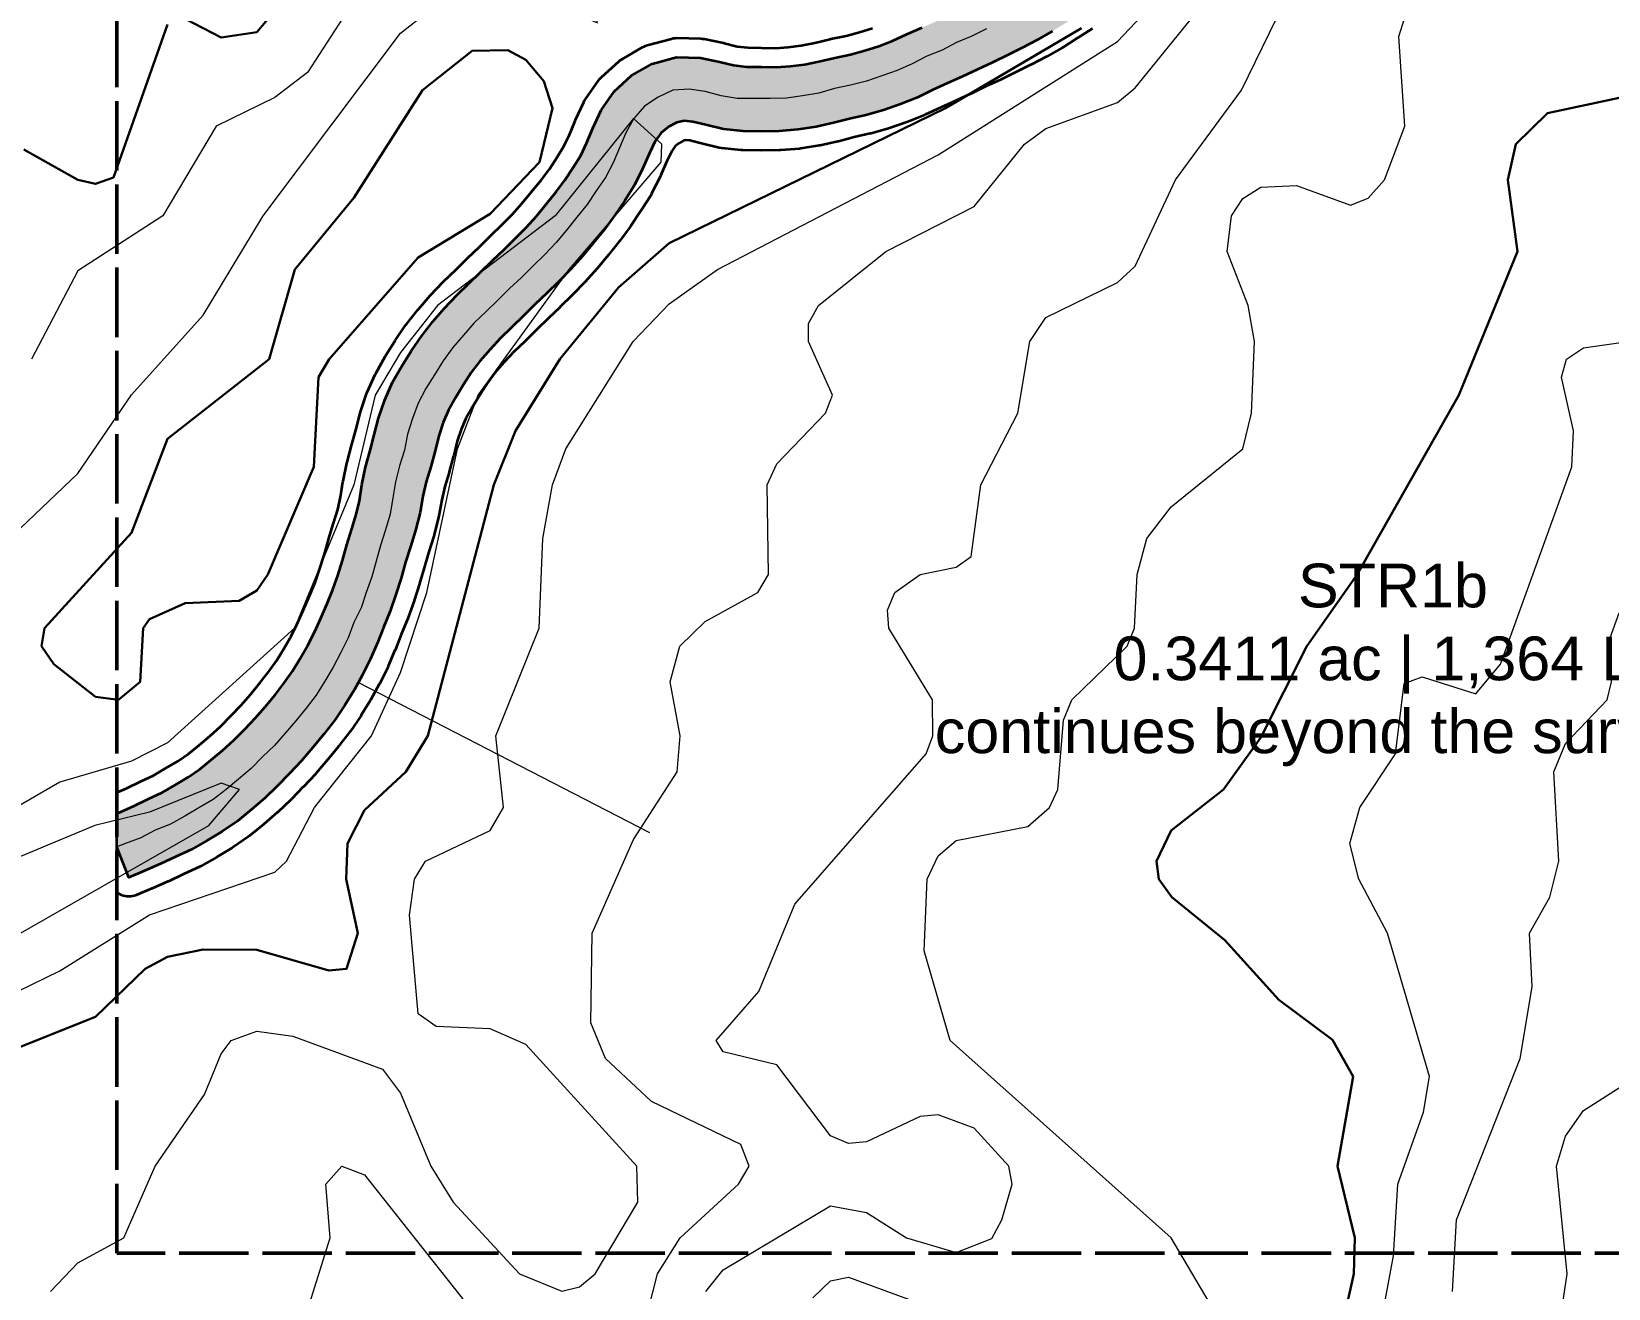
# Model space of a CAD drawing. Extents: x 6810325 to 6812275, y 1878569 to 1880689.
# Drawn here: x 6810609.5 to 6810898.1, y 1878863 to 1879093 of the extents above; entities that cross this region are included whole.
import ezdxf

# ---------------------------------------------------------------- set-up
doc = ezdxf.new("R2010")
doc.units = 21
doc.header["$LTSCALE"] = 10
doc.header["$MEASUREMENT"] = 0
doc.linetypes.add('CENTER', pattern=[5.08, 3.175, -0.635, 0.635, -0.635])
doc.linetypes.add('DASHED', pattern=[1.524, 1.27, -0.254])
for name, color, linetype, lineweight in [('ANNO-LABELS', 7, 'CONTINUOUS', 18), ('CDFW-BED-BANK', 32, 'CONTINUOUS', 35), ('TOPO-CONTOUR-MAJOR', 34, 'CONTINUOUS', 30), ('TOPO-CONTOUR-MINOR', 36, 'CONTINUOUS', 13), ('WETL-STREAM', 5, 'CONTINUOUS', 35), ('WETL-STREAM-CL', 5, 'CENTER', 18), ('WETL-SURVEY-AREA', 1, 'DASHED', 50)]:
    doc.layers.add(name, color=color, linetype=linetype, lineweight=lineweight)
doc.layers.add('WETL-STREAM-HATCH', color=151, linetype='CONTINUOUS', lineweight=13, transparency=0.5)
doc.styles.add('LABEL', font='arial.ttf')

msp = doc.modelspace()

# ---------------------------------------------------------------- hatches: boundary and pattern name
at = {"layer": 'WETL-STREAM-HATCH'}
h = msp.add_hatch(color=256, dxfattribs=at)
h.dxf.hatch_style = 1
h.paths.add_polyline_path([(6810642.39, 1878959.67), (6810644.53, 1878961.46), (6810646.52, 1878963.31), (6810648.52, 1878965.33), (6810650.45, 1878967.32), (6810652.25, 1878969.42), (6810654.08, 1878971.61), (6810655.77, 1878973.76), (6810657.29, 1878975.93), (6810658.7, 1878978.26), (6810660.08, 1878980.67), (6810661.31, 1878983.07), (6810662.43, 1878985.61), (6810663.59, 1878988.32), (6810664.67, 1878990.88), (6810665.55, 1878993.45), (6810666.4, 1878996.16), (6810667.21, 1878999.01), (6810668.11, 1879001.95), (6810668.94, 1879004.61), (6810669.51, 1879007.11), (6810669.97, 1879010), (6810670.63, 1879013.27), (6810671.47, 1879016.32), (6810672.23, 1879019.14), (6810673.02, 1879022.24), (6810674.15, 1879025.54), (6810675.6, 1879028.78), (6810677.28, 1879031.74), (6810678.98, 1879034.46), (6810680.86, 1879037.24), (6810682.95, 1879039.89), (6810685.08, 1879042.33), (6810687.32, 1879044.71), (6810689.57, 1879046.86), (6810691.7, 1879048.95), (6810693.89, 1879051.06), (6810696.03, 1879053.1), (6810698.11, 1879055.15), (6810700.09, 1879057.16), (6810701.91, 1879059.18), (6810703.72, 1879061.39), (6810705.52, 1879063.61), (6810707.14, 1879065.78), (6810708.67, 1879068.08), (6810710.03, 1879070.28), (6810711.11, 1879072.55), (6810712.23, 1879075.29), (6810713.77, 1879078.57), (6810716.15, 1879082), (6810719.33, 1879084.89), (6810723.09, 1879087.06), (6810727.54, 1879088.28), (6810731.93, 1879088.17), (6810735.42, 1879087.44), (6810738.01, 1879086.79), (6810740.35, 1879086.52), (6810743.05, 1879086.47), (6810745.79, 1879086.43), (6810748.36, 1879086.6), (6810750.96, 1879086.95), (6810753.62, 1879087.49), (6810756.52, 1879088.17), (6810759.4, 1879088.77), (6810762.01, 1879089.46), (6810764.59, 1879090.3), (6810767.11, 1879091.27), (6810769.73, 1879092.47), (6810772.51, 1879093.68), (6810775.22, 1879094.86), (6810777.93, 1879096.11), (6810780.65, 1879097.3), (6810783.33, 1879098.56), (6810786.06, 1879099.81), (6810788.64, 1879101.04), (6810791.12, 1879102.37), (6810793.6, 1879103.8), (6810796.03, 1879105.26), (6810798.39, 1879106.82), (6810800.62, 1879108.4), (6810802.67, 1879110.09), (6810804.64, 1879111.99), (6810806.57, 1879114.02), (6810808.36, 1879116.12), (6810810.03, 1879118.33), (6810811.6, 1879120.59), (6810813.04, 1879122.94), (6810814.42, 1879125.4), (6810815.73, 1879127.93), (6810816.99, 1879130.54), (6810818.23, 1879133.19), (6810819.37, 1879135.72), (6810820.28, 1879138.2), (6810821.03, 1879140.78), (6810821.66, 1879143.42), (6810822.13, 1879146.06), (6810822.43, 1879148.68), (6810822.53, 1879151.33), (6810822.46, 1879154.14), (6810822.37, 1879157.01), (6810822.2, 1879159.67), (6810821.82, 1879162.16), (6810821.25, 1879164.65), (6810820.38, 1879167.53), (6810819.71, 1879170.89), (6810819.44, 1879173.34), (6810818.79, 1879174.95), (6810817.55, 1879177.04), (6810816.09, 1879179.37), (6810814.74, 1879181.35), (6810813.32, 1879182.83), (6810811.05, 1879184.58), (6810808.35, 1879187.23), (6810806.13, 1879190.23), (6810804.29, 1879193.25), (6810802.76, 1879196.49), (6810801.58, 1879199.83), (6810800.73, 1879203.19), (6810800.14, 1879206.53), (6810799.78, 1879209.93), (6810799.72, 1879213.48), (6810800.03, 1879216.93), (6810800.54, 1879220.12), (6810801.11, 1879223.18), (6810801.74, 1879226.31), (6810802.56, 1879229.48), (6810803.5, 1879232.5), (6810804.43, 1879235.39), (6810805.37, 1879238.27), (6810806.36, 1879241.16), (6810807.46, 1879244.18), (6810808.78, 1879247.17), (6810810.22, 1879249.97), (6810811.71, 1879252.8), (6810813.38, 1879255.53), (6810815.08, 1879258.13), (6810816.85, 1879260.75), (6810818.71, 1879263.24), (6810820.43, 1879265.6), (6810822.12, 1879268.08), (6810823.92, 1879270.62), (6810825.76, 1879273.08), (6810827.61, 1879275.56), (6810829.64, 1879278.09), (6810831.88, 1879280.53), (6810834.33, 1879282.83), (6810836.89, 1879284.83), (6810839.38, 1879286.67), (6810841.95, 1879288.5), (6810844.48, 1879290.13), (6810846.74, 1879291.73), (6810848.85, 1879293.43), (6810850.73, 1879295.15), (6810852.36, 1879297.06), (6810853.92, 1879299.15), (6810855.24, 1879301.27), (6810856.33, 1879303.64), (6810857.42, 1879306.2), (6810858.38, 1879308.73), (6810859.16, 1879311.28), (6810859.82, 1879313.87), (6810860.35, 1879316.5), (6810860.81, 1879319.23), (6810861.22, 1879321.94), (6810861.46, 1879324.58), (6810861.55, 1879327.34), (6810861.59, 1879330.24), (6810861.57, 1879333.06), (6810861.41, 1879335.68), (6810861.08, 1879338.37), (6810860.66, 1879341.14), (6810860.17, 1879343.79), (6810859.49, 1879346.39), (6810858.66, 1879349.08), (6810857.71, 1879351.81), (6810856.66, 1879354.59), (6810855.66, 1879357.28), (6810854.56, 1879359.84), (6810853.35, 1879362.53), (6810852.16, 1879365.21), (6810850.9, 1879367.83), (6810849.6, 1879370.51), (6810848.3, 1879373.18), (6810846.93, 1879375.85), (6810845.59, 1879378.55), (6810844.28, 1879381.2), (6810842.98, 1879383.83), (6810841.68, 1879386.31), (6810840.26, 1879388.72), (6810838.74, 1879391.2), (6810837.2, 1879393.59), (6810835.58, 1879395.92), (6810833.86, 1879398.25), (6810832.08, 1879400.63), (6810830.23, 1879403.09), (6810828.48, 1879405.6), (6810826.75, 1879408.07), (6810825, 1879410.62), (6810823.29, 1879413.22), (6810821.63, 1879415.88), (6810820.05, 1879418.54), (6810818.53, 1879421.15), (6810817.01, 1879423.77), (6810815.53, 1879426.37), (6810814.05, 1879428.91), (6810812.54, 1879431.41), (6810811.05, 1879433.77), (6810809.48, 1879435.97), (6810807.83, 1879438.08), (6810806.09, 1879440.06), (6810804.2, 1879442.02), (6810802.15, 1879443.97), (6810800.05, 1879445.86), (6810797.8, 1879447.73), (6810795.48, 1879449.68), (6810793.16, 1879451.69), (6810790.81, 1879453.79), (6810788.59, 1879455.94), (6810786.43, 1879458.02), (6810784.2, 1879460.22), (6810782.09, 1879462.45), (6810780, 1879464.65), (6810777.88, 1879467.01), (6810775.83, 1879469.44), (6810773.88, 1879471.92), (6810771.99, 1879474.43), (6810770.21, 1879476.93), (6810768.43, 1879479.48), (6810766.71, 1879482.16), (6810765.13, 1879484.81), (6810763.56, 1879487.46), (6810762, 1879490.2), (6810760.55, 1879492.94), (6810759.08, 1879495.75), (6810757.77, 1879498.69), (6810756.63, 1879501.56), (6810755.47, 1879504.4), (6810754.37, 1879507.37), (6810753.35, 1879510.41), (6810752.47, 1879513.42), (6810751.65, 1879516.26), (6810750.75, 1879519.14), (6810749.85, 1879522.25), (6810749.16, 1879525.44), (6810748.62, 1879528.51), (6810748.09, 1879531.65), (6810747.76, 1879535.13), (6810747.88, 1879538.7), (6810748.25, 1879541.96), (6810748.67, 1879545.07), (6810749.21, 1879548.31), (6810749.96, 1879551.53), (6810750.78, 1879554.44), (6810751.46, 1879557.15), (6810752.09, 1879560.04), (6810752.81, 1879563.12), (6810753.61, 1879566.08), (6810754.31, 1879568.77), (6810754.85, 1879571.51), (6810755.46, 1879574.56), (6810756.26, 1879577.63), (6810757.05, 1879580.42), (6810757.7, 1879583.11), (6810758.29, 1879585.92), (6810758.87, 1879588.79), (6810759.42, 1879591.71), (6810759.98, 1879594.64), (6810760.52, 1879597.56), (6810761.03, 1879600.49), (6810761.51, 1879603.42), (6810762, 1879606.36), (6810762.49, 1879609.33), (6810762.98, 1879612.24), (6810763.37, 1879614.98), (6810763.57, 1879617.85), (6810763.81, 1879621.03), (6810764.25, 1879624.22), (6810764.73, 1879627.22), (6810765.19, 1879630.17), (6810765.64, 1879633.13), (6810766.1, 1879636.11), (6810766.56, 1879638.97), (6810766.83, 1879641.65), (6810766.9, 1879644.39), (6810766.9, 1879647.33), (6810766.89, 1879650.32), (6810766.88, 1879653.27), (6810766.83, 1879656.19), (6810766.74, 1879659.13), (6810766.64, 1879662.03), (6810766.47, 1879664.78), (6810766.13, 1879667.44), (6810765.64, 1879670.22), (6810765.09, 1879673.17), (6810764.57, 1879676.17), (6810764.11, 1879679.14), (6810763.68, 1879682.1), (6810763.24, 1879685.1), (6810762.85, 1879688.13), (6810762.48, 1879691.1), (6810762.08, 1879694), (6810761.63, 1879696.91), (6810761.15, 1879699.89), (6810760.69, 1879702.93), (6810760.27, 1879706.1), (6810760, 1879709.35), (6810759.87, 1879712.53), (6810759.79, 1879715.62), (6810759.76, 1879718.68), (6810759.75, 1879721.8), (6810759.85, 1879725.1), (6810760.19, 1879728.39), (6810760.64, 1879731.52), (6810761.13, 1879734.55), (6810761.66, 1879737.64), (6810762.36, 1879740.87), (6810763.24, 1879743.95), (6810764.09, 1879746.82), (6810764.92, 1879749.76), (6810765.87, 1879752.81), (6810766.97, 1879755.88), (6810768.24, 1879758.84), (6810769.51, 1879761.63), (6810770.77, 1879764.41), (6810772.12, 1879767.16), (6810773.4, 1879769.85), (6810774.7, 1879772.59), (6810776.01, 1879775.25), (6810777.18, 1879777.86), (6810778.35, 1879780.56), (6810779.49, 1879783.23), (6810780.56, 1879785.96), (6810781.7, 1879788.77), (6810782.8, 1879791.49), (6810783.84, 1879794.34), (6810785.03, 1879797.23), (6810786.19, 1879800.01), (6810787.37, 1879802.88), (6810788.7, 1879805.69), (6810789.97, 1879808.4), (6810791.34, 1879811.27), (6810792.95, 1879814.15), (6810794.62, 1879816.87), (6810796.31, 1879819.48), (6810798, 1879822.01), (6810799.67, 1879824.55), (6810801.41, 1879827.04), (6810803.03, 1879829.39), (6810804.53, 1879831.77), (6810806.08, 1879834.29), (6810807.65, 1879836.83), (6810809.18, 1879839.39), (6810810.69, 1879841.91), (6810812.15, 1879844.48), (6810813.63, 1879847.09), (6810815.04, 1879849.55), (6810816.23, 1879851.98), (6810817.35, 1879854.6), (6810818.49, 1879857.3), (6810819.48, 1879859.92), (6810820.38, 1879862.63), (6810821.26, 1879865.47), (6810822.17, 1879868.33), (6810823.08, 1879871.22), (6810824.06, 1879874.09), (6810825.03, 1879876.88), (6810825.95, 1879879.66), (6810826.86, 1879882.5), (6810827.78, 1879885.37), (6810828.76, 1879888.26), (6810829.75, 1879891.14), (6810830.73, 1879893.97), (6810831.7, 1879896.78), (6810832.69, 1879899.7), (6810833.78, 1879902.66), (6810834.89, 1879905.38), (6810835.89, 1879908.14), (6810837.05, 1879911.06), (6810838.31, 1879913.93), (6810839.66, 1879916.87), (6810841.24, 1879919.78), (6810842.88, 1879922.47), (6810844.51, 1879925.14), (6810846.22, 1879927.71), (6810847.79, 1879930.09), (6810849.22, 1879932.51), (6810850.63, 1879935.04), (6810851.96, 1879937.57), (6810853.24, 1879940.15), (6810854.51, 1879942.83), (6810855.8, 1879945.57), (6810857.22, 1879948.43), (6810858.89, 1879951.31), (6810860.75, 1879954.07), (6810862.8, 1879956.7), (6810865.06, 1879959.17), (6810867.41, 1879961.45), (6810869.74, 1879963.54), (6810872, 1879965.54), (6810874.12, 1879967.49), (6810876.03, 1879969.42), (6810877.72, 1879971.46), (6810879.27, 1879973.61), (6810880.68, 1879975.87), (6810882.01, 1879978.34), (6810883.36, 1879980.89), (6810884.62, 1879983.47), (6810885.86, 1879986.14), (6810887.12, 1879988.82), (6810888.25, 1879991.37), (6810889.19, 1879993.9), (6810889.95, 1879996.44), (6810890.5, 1879999), (6810890.86, 1880001.61), (6810891.07, 1880004.1), (6810890.97, 1880006.45), (6810890.58, 1880008.98), (6810890.08, 1880011.67), (6810889.48, 1880014.23), (6810888.7, 1880016.74), (6810887.79, 1880019.27), (6810886.74, 1880021.8), (6810885.57, 1880024.42), (6810884.4, 1880027), (6810883.14, 1880029.43), (6810881.74, 1880031.94), (6810880.3, 1880034.47), (6810878.84, 1880036.91), (6810877.29, 1880039.32), (6810875.63, 1880041.84), (6810873.91, 1880044.55), (6810872.25, 1880047.52), (6810870.79, 1880050.68), (6810869.66, 1880053.79), (6810868.68, 1880056.69), (6810867.73, 1880059.49), (6810866.81, 1880062.07), (6810865.83, 1880064.32), (6810864.62, 1880066.43), (6810863.1, 1880068.62), (6810861.3, 1880071.11), (6810859.44, 1880073.95), (6810857.75, 1880077.09), (6810856.34, 1880080.54), (6810855.4, 1880084.25), (6810854.98, 1880087.95), (6810854.97, 1880091.53), (6810855.23, 1880094.78), (6810861.21, 1880094.28), (6810867.18, 1880093.62), (6810866.96, 1880091.05), (6810866.96, 1880088.64), (6810867.21, 1880086.4), (6810867.74, 1880084.3), (6810868.6, 1880082.23), (6810869.75, 1880080.09), (6810871.18, 1880077.92), (6810872.9, 1880075.55), (6810874.78, 1880072.82), (6810876.55, 1880069.72), (6810877.97, 1880066.49), (6810879.06, 1880063.42), (6810880.04, 1880060.54), (6810880.98, 1880057.76), (6810881.89, 1880055.24), (6810882.94, 1880052.96), (6810884.21, 1880050.7), (6810885.71, 1880048.35), (6810887.35, 1880045.86), (6810889.04, 1880043.23), (6810890.66, 1880040.52), (6810892.18, 1880037.84), (6810893.71, 1880035.12), (6810895.2, 1880032.23), (6810896.49, 1880029.34), (6810897.74, 1880026.48), (6810898.94, 1880023.45), (6810899.98, 1880020.32), (6810900.89, 1880017.08), (6810901.54, 1880013.79), (6810902, 1880010.56), (6810902.32, 1880007.14), (6810902.24, 1880003.5), (6810901.76, 1880000.04), (6810901.07, 1879996.75), (6810900.18, 1879993.5), (6810899.07, 1879990.35), (6810897.83, 1879987.29), (6810896.49, 1879984.39), (6810895.16, 1879981.65), (6810893.84, 1879978.91), (6810892.42, 1879976.12), (6810890.93, 1879973.38), (6810889.34, 1879970.6), (6810887.5, 1879967.82), (6810885.43, 1879965.16), (6810883.17, 1879962.67), (6810880.77, 1879960.4), (6810878.41, 1879958.36), (6810876.13, 1879956.45), (6810873.99, 1879954.55), (6810872.04, 1879952.65), (6810870.31, 1879950.65), (6810868.74, 1879948.49), (6810867.35, 1879946.22), (6810866.13, 1879943.84), (6810864.99, 1879941.28), (6810863.78, 1879938.57), (6810862.49, 1879935.83), (6810861.1, 1879933.04), (6810859.6, 1879930.29), (6810858.07, 1879927.6), (6810856.45, 1879924.88), (6810854.72, 1879922.28), (6810853.11, 1879919.85), (6810851.64, 1879917.36), (6810850.21, 1879914.87), (6810848.97, 1879912.44), (6810847.87, 1879909.87), (6810846.8, 1879907.19), (6810845.81, 1879904.49), (6810844.81, 1879901.61), (6810843.7, 1879898.77), (6810842.69, 1879896.09), (6810841.74, 1879893.33), (6810840.71, 1879890.48), (6810839.67, 1879887.67), (6810838.64, 1879884.9), (6810837.68, 1879882.1), (6810836.74, 1879879.27), (6810835.79, 1879876.41), (6810834.81, 1879873.52), (6810833.8, 1879870.66), (6810832.81, 1879867.86), (6810831.88, 1879865.04), (6810830.93, 1879862.2), (6810830.01, 1879859.32), (6810829.02, 1879856.35), (6810827.91, 1879853.39), (6810826.76, 1879850.54), (6810825.57, 1879847.65), (6810824.18, 1879844.68), (6810822.69, 1879841.91), (6810821.24, 1879839.29), (6810819.79, 1879836.62), (6810818.29, 1879833.96), (6810816.77, 1879831.35), (6810815.24, 1879828.76), (6810813.71, 1879826.14), (6810812.05, 1879823.42), (6810810.27, 1879820.83), (6810808.61, 1879818.39), (6810806.98, 1879815.93), (6810805.33, 1879813.47), (6810803.76, 1879811.07), (6810802.27, 1879808.7), (6810800.93, 1879806.38), (6810799.7, 1879803.85), (6810798.39, 1879801.15), (6810797.16, 1879798.55), (6810796.05, 1879795.88), (6810794.89, 1879793.13), (6810793.8, 1879790.47), (6810792.78, 1879787.69), (6810791.66, 1879784.85), (6810790.58, 1879782.09), (6810789.48, 1879779.23), (6810788.31, 1879776.37), (6810787.16, 1879773.54), (6810785.91, 1879770.67), (6810784.63, 1879767.92), (6810783.44, 1879765.21), (6810782.19, 1879762.46), (6810780.99, 1879759.78), (6810779.84, 1879757.07), (6810778.67, 1879754.38), (6810777.64, 1879751.82), (6810776.75, 1879749.23), (6810775.9, 1879746.56), (6810775.09, 1879743.74), (6810774.21, 1879740.86), (6810773.39, 1879738.19), (6810772.77, 1879735.55), (6810772.24, 1879732.73), (6810771.74, 1879729.84), (6810771.31, 1879727.02), (6810771.02, 1879724.33), (6810770.9, 1879721.61), (6810770.87, 1879718.72), (6810770.85, 1879715.77), (6810770.87, 1879712.86), (6810770.96, 1879710.03), (6810771.16, 1879707.27), (6810771.51, 1879704.47), (6810771.91, 1879701.57), (6810772.36, 1879698.62), (6810772.81, 1879695.62), (6810773.23, 1879692.59), (6810773.62, 1879689.61), (6810774.02, 1879686.68), (6810774.46, 1879683.74), (6810774.9, 1879680.77), (6810775.34, 1879677.82), (6810775.79, 1879674.89), (6810776.29, 1879671.93), (6810776.74, 1879668.82), (6810777.05, 1879665.57), (6810777.14, 1879662.36), (6810777.17, 1879659.28), (6810777.17, 1879656.24), (6810777.13, 1879653.17), (6810777.07, 1879650.13), (6810777.02, 1879647.13), (6810776.98, 1879644.07), (6810776.87, 1879640.85), (6810776.55, 1879637.59), (6810776.1, 1879634.53), (6810775.7, 1879631.58), (6810775.31, 1879628.6), (6810774.91, 1879625.61), (6810774.52, 1879622.68), (6810774.23, 1879619.92), (6810774.1, 1879617.12), (6810773.98, 1879614), (6810773.66, 1879610.79), (6810773.27, 1879607.76), (6810772.9, 1879604.79), (6810772.53, 1879601.8), (6810772.14, 1879598.8), (6810771.74, 1879595.8), (6810771.31, 1879592.8), (6810770.9, 1879589.82), (6810770.45, 1879586.82), (6810769.94, 1879583.79), (6810769.36, 1879580.72), (6810768.66, 1879577.57), (6810767.86, 1879574.57), (6810767.15, 1879571.85), (6810766.57, 1879569.02), (6810765.87, 1879565.89), (6810764.97, 1879562.81), (6810764.1, 1879560.01), (6810763.35, 1879557.28), (6810762.62, 1879554.33), (6810761.72, 1879551.25), (6810760.77, 1879548.44), (6810760.03, 1879545.87), (6810759.47, 1879543.22), (6810758.97, 1879540.41), (6810758.52, 1879537.74), (6810758.35, 1879535.35), (6810758.51, 1879532.88), (6810758.86, 1879530.09), (6810759.25, 1879527.24), (6810759.71, 1879524.55), (6810760.35, 1879521.88), (6810761.15, 1879519.01), (6810761.9, 1879516.06), (6810762.64, 1879513.3), (6810763.48, 1879510.64), (6810764.45, 1879507.98), (6810765.56, 1879505.27), (6810766.67, 1879502.57), (6810767.8, 1879500.04), (6810769.1, 1879497.51), (6810770.48, 1879494.95), (6810771.93, 1879492.5), (6810773.48, 1879490.02), (6810775.04, 1879487.55), (6810776.63, 1879485.22), (6810778.37, 1879482.9), (6810780.12, 1879480.54), (6810781.89, 1879478.29), (6810783.74, 1879476.11), (6810785.63, 1879473.99), (6810787.61, 1879471.96), (6810789.73, 1879469.88), (6810791.82, 1879467.82), (6810793.93, 1879465.87), (6810796.14, 1879463.84), (6810798.27, 1879461.85), (6810800.43, 1879459.99), (6810802.69, 1879458.13), (6810804.99, 1879456.26), (6810807.39, 1879454.34), (6810809.8, 1879452.28), (6810812.14, 1879450.15), (6810814.47, 1879447.87), (6810816.71, 1879445.38), (6810818.77, 1879442.78), (6810820.7, 1879440.11), (6810822.43, 1879437.4), (6810824.03, 1879434.78), (6810825.59, 1879432.16), (6810827.1, 1879429.56), (6810828.61, 1879427.01), (6810830.11, 1879424.44), (6810831.6, 1879421.95), (6810833.12, 1879419.53), (6810834.7, 1879417.13), (6810836.33, 1879414.74), (6810838.05, 1879412.32), (6810839.72, 1879409.9), (6810841.44, 1879407.56), (6810843.24, 1879405.13), (6810845.05, 1879402.61), (6810846.84, 1879399.98), (6810848.51, 1879397.31), (6810850.1, 1879394.66), (6810851.71, 1879391.89), (6810853.16, 1879389.03), (6810854.52, 1879386.28), (6810855.84, 1879383.55), (6810857.12, 1879380.86), (6810858.44, 1879378.17), (6810859.75, 1879375.44), (6810861.05, 1879372.72), (6810862.35, 1879369.92), (6810863.57, 1879367.1), (6810864.77, 1879364.3), (6810865.98, 1879361.33), (6810866.99, 1879358.37), (6810867.97, 1879355.51), (6810868.97, 1879352.58), (6810869.9, 1879349.54), (6810870.76, 1879346.37), (6810871.41, 1879343.14), (6810871.91, 1879340.01), (6810872.35, 1879336.77), (6810872.57, 1879333.45), (6810872.61, 1879330.28), (6810872.62, 1879327.2), (6810872.51, 1879323.99), (6810872.19, 1879320.69), (6810871.7, 1879317.5), (6810871.12, 1879314.36), (6810870.36, 1879311.17), (6810869.41, 1879308.02), (6810868.34, 1879304.9), (6810867.11, 1879301.88), (6810865.79, 1879298.96), (6810864.26, 1879295.95), (6810862.36, 1879293.03), (6810860.27, 1879290.35), (6810857.9, 1879287.77), (6810855.28, 1879285.51), (6810852.62, 1879283.55), (6810849.9, 1879281.79), (6810847.35, 1879280.25), (6810845, 1879278.68), (6810842.62, 1879277.03), (6810840.43, 1879275.41), (6810838.51, 1879273.67), (6810836.7, 1879271.75), (6810834.98, 1879269.63), (6810833.24, 1879267.33), (6810831.47, 1879265.02), (6810829.8, 1879262.71), (6810828.12, 1879260.23), (6810826.28, 1879257.75), (6810824.53, 1879255.46), (6810822.94, 1879253.14), (6810821.43, 1879250.7), (6810820.02, 1879248.31), (6810818.82, 1879245.8), (6810817.66, 1879243.21), (6810816.68, 1879240.7), (6810815.87, 1879238.04), (6810815.07, 1879235.22), (6810814.28, 1879232.36), (6810813.47, 1879229.51), (6810812.74, 1879226.79), (6810812.15, 1879224.16), (6810811.68, 1879221.41), (6810811.23, 1879218.56), (6810810.89, 1879215.83), (6810810.74, 1879213.32), (6810810.9, 1879210.9), (6810811.3, 1879208.37), (6810811.86, 1879205.83), (6810812.59, 1879203.42), (6810813.51, 1879201.15), (6810814.64, 1879199.02), (6810815.95, 1879196.95), (6810817.31, 1879195.15), (6810818.9, 1879193.67), (6810821.36, 1879191.74), (6810824.03, 1879188.92), (6810826.07, 1879185.96), (6810827.73, 1879183.19), (6810829.44, 1879180.07), (6810830.83, 1879176.18), (6810831.2, 1879172.71), (6810831.6, 1879170.2), (6810832.33, 1879167.31), (6810832.9, 1879163.95), (6810833.23, 1879160.53), (6810833.26, 1879157.23), (6810833.18, 1879154.12), (6810833.06, 1879150.95), (6810832.75, 1879147.65), (6810832.23, 1879144.37), (6810831.53, 1879141.17), (6810830.68, 1879138.03), (6810829.7, 1879134.91), (6810828.49, 1879131.82), (6810827.13, 1879128.92), (6810825.78, 1879126.17), (6810824.4, 1879123.41), (6810822.95, 1879120.63), (6810821.41, 1879117.85), (6810819.73, 1879115.09), (6810817.91, 1879112.41), (6810815.98, 1879109.8), (6810813.91, 1879107.31), (6810811.76, 1879104.93), (6810809.46, 1879102.57), (6810806.93, 1879100.33), (6810804.33, 1879098.33), (6810801.73, 1879096.46), (6810799.07, 1879094.7), (6810796.4, 1879093.03), (6810793.61, 1879091.43), (6810790.8, 1879089.98), (6810788.12, 1879088.66), (6810785.39, 1879087.31), (6810782.64, 1879086.03), (6810779.93, 1879084.74), (6810777.16, 1879083.48), (6810774.48, 1879082.26), (6810771.65, 1879080.91), (6810768.56, 1879079.67), (6810765.42, 1879078.59), (6810762.23, 1879077.68), (6810759.24, 1879077), (6810756.32, 1879076.25), (6810753.12, 1879075.54), (6810749.76, 1879075.01), (6810746.34, 1879074.72), (6810743.08, 1879074.68), (6810739.77, 1879074.73), (6810736.16, 1879075.11), (6810732.93, 1879075.87), (6810730.56, 1879076.45), (6810728.95, 1879076.61), (6810727.62, 1879076.29), (6810726.11, 1879075.49), (6810724.77, 1879074.39), (6810723.67, 1879072.87), (6810722.61, 1879070.7), (6810721.4, 1879067.93), (6810719.87, 1879064.85), (6810718.07, 1879062.01), (6810716.29, 1879059.34), (6810714.36, 1879056.73), (6810712.39, 1879054.31), (6810710.4, 1879051.89), (6810708.23, 1879049.48), (6810706.01, 1879047.23), (6810703.83, 1879045.07), (6810701.63, 1879042.98), (6810699.52, 1879040.91), (6810697.38, 1879038.79), (6810695.28, 1879036.8), (6810693.42, 1879034.79), (6810691.61, 1879032.68), (6810690, 1879030.59), (6810688.56, 1879028.35), (6810687.11, 1879025.95), (6810685.83, 1879023.66), (6810684.87, 1879021.39), (6810684.07, 1879018.98), (6810683.38, 1879016.26), (6810682.57, 1879013.31), (6810681.74, 1879010.58), (6810681.14, 1879007.96), (6810680.61, 1879004.95), (6810679.81, 1879001.68), (6810678.85, 1878998.64), (6810677.98, 1878995.84), (6810677.16, 1878992.93), (6810676.21, 1878989.94), (6810675.15, 1878986.87), (6810673.94, 1878983.93), (6810672.8, 1878981.11), (6810671.56, 1878978.18), (6810670.11, 1878975.24), (6810668.55, 1878972.45), (6810666.86, 1878969.67), (6810665, 1878966.93), (6810663.01, 1878964.37), (6810661.02, 1878961.96), (6810658.94, 1878959.51), (6810656.74, 1878957.18), (6810654.55, 1878954.92), (6810652.19, 1878952.68), (6810649.77, 1878950.59), (6810647.2, 1878948.49), (6810644.4, 1878946.58), (6810641.66, 1878944.92), (6810638.79, 1878943.28), (6810635.86, 1878941.93), (6810633.09, 1878940.64), (6810630.18, 1878939.37), (6810627.32, 1878938.17), (6810625.11, 1878943.76), (6810625.11, 1878949.86), (6810625.71, 1878950.15), (6810628.28, 1878951.29), (6810630.93, 1878952.56), (6810633.44, 1878953.73), (6810635.76, 1878955.08), (6810638.16, 1878956.53), (6810640.31, 1878957.98)])

# ---------------------------------------------------------------- linework, layer by layer
at = {"layer": 'ANNO-LABELS'}
msp.add_lwpolyline([(6810722.69, 1878946.31), (6810669.31, 1878973.82)], dxfattribs=at)
at = {"layer": 'CDFW-BED-BANK'}
msp.add_lwpolyline([(6810803.67, 1879093.54), (6810801.01, 1879091.78), (6810800.92, 1879091.73), (6810798.25, 1879090.06), (6810798.14, 1879090), (6810795.36, 1879088.4), (6810795.22, 1879088.32), (6810792.41, 1879086.87), (6810792.35, 1879086.84), (6810789.67, 1879085.52), (6810786.95, 1879084.17), (6810786.86, 1879084.13), (6810784.13, 1879082.87), (6810781.44, 1879081.58), (6810781.38, 1879081.55), (6810778.61, 1879080.29), (6810775.96, 1879079.08), (6810773.15, 1879077.75), (6810772.96, 1879077.67), (6810769.87, 1879076.42), (6810769.7, 1879076.36), (6810766.57, 1879075.28), (6810766.38, 1879075.22), (6810763.18, 1879074.32), (6810763.01, 1879074.27), (6810760.07, 1879073.6), (6810757.2, 1879072.86), (6810757.08, 1879072.83), (6810753.88, 1879072.12), (6810753.67, 1879072.08), (6810750.31, 1879071.55), (6810750.06, 1879071.52), (6810746.64, 1879071.23), (6810746.39, 1879071.22), (6810743.12, 1879071.18), (6810743.04, 1879071.18), (6810739.72, 1879071.23), (6810739.4, 1879071.25), (6810735.79, 1879071.63), (6810735.35, 1879071.7), (6810732.13, 1879072.46), (6810732.1, 1879072.47), (6810729.97, 1879072.99), (6810729.19, 1879073.07), (6810728.87, 1879073), (6810728.06, 1879072.56), (6810727.34, 1879071.97), (6810726.69, 1879071.06), (6810725.78, 1879069.23), (6810724.61, 1879066.54), (6810724.54, 1879066.37), (6810723, 1879063.29), (6810722.83, 1879062.98), (6810721.03, 1879060.14), (6810720.99, 1879060.07), (6810719.2, 1879057.4), (6810719.1, 1879057.25), (6810717.17, 1879054.65), (6810717.07, 1879054.53), (6810715.1, 1879052.1), (6810715.09, 1879052.09), (6810713.11, 1879049.67), (6810713, 1879049.55), (6810710.84, 1879047.14), (6810710.72, 1879047.02), (6810708.5, 1879044.77), (6810708.47, 1879044.74), (6810706.28, 1879042.58), (6810706.24, 1879042.54), (6810704.07, 1879040.46), (6810701.97, 1879038.42), (6810699.84, 1879036.31), (6810699.79, 1879036.26), (6810697.77, 1879034.34), (6810696.03, 1879032.46), (6810694.33, 1879030.48), (6810692.87, 1879028.57), (6810691.53, 1879026.49), (6810690.13, 1879024.19), (6810688.98, 1879022.13), (6810688.15, 1879020.16), (6810687.43, 1879017.99), (6810686.77, 1879015.4), (6810686.75, 1879015.33), (6810685.94, 1879012.38), (6810685.92, 1879012.3), (6810685.13, 1879009.69), (6810684.58, 1879007.27), (6810684.06, 1879004.35), (6810684.01, 1879004.12), (6810683.21, 1879000.84), (6810683.15, 1879000.62), (6810682.19, 1878997.6), (6810681.34, 1878994.85), (6810680.52, 1878991.97), (6810680.49, 1878991.87), (6810679.54, 1878988.88), (6810679.52, 1878988.8), (6810678.46, 1878985.74), (6810678.39, 1878985.54), (6810677.18, 1878982.6), (6810676.04, 1878979.79), (6810676.02, 1878979.76), (6810674.79, 1878976.82), (6810674.7, 1878976.62), (6810673.24, 1878973.69), (6810673.16, 1878973.54), (6810671.61, 1878970.75), (6810671.54, 1878970.64), (6810669.86, 1878967.86), (6810669.76, 1878967.7), (6810667.89, 1878964.96), (6810667.77, 1878964.79), (6810665.78, 1878962.23), (6810665.7, 1878962.13), (6810663.71, 1878959.73), (6810663.69, 1878959.7), (6810661.62, 1878957.25), (6810661.48, 1878957.1), (6810659.28, 1878954.78), (6810659.25, 1878954.75), (6810657.06, 1878952.49), (6810656.96, 1878952.39), (6810654.61, 1878950.15), (6810654.48, 1878950.03), (6810652.05, 1878947.93), (6810651.98, 1878947.88), (6810649.42, 1878945.78), (6810649.18, 1878945.6), (6810646.38, 1878943.69), (6810646.22, 1878943.58), (6810643.48, 1878941.92), (6810643.39, 1878941.88), (6810640.52, 1878940.24), (6810640.26, 1878940.1), (6810637.33, 1878938.75), (6810634.56, 1878937.46), (6810634.48, 1878937.43), (6810631.58, 1878936.16), (6810631.53, 1878936.14), (6810628.67, 1878934.95), (6810628.34, 1878934.83), (6810628, 1878934.74), (6810627.66, 1878934.69), (6810627.31, 1878934.67), (6810626.96, 1878934.69), (6810626.62, 1878934.75), (6810626.28, 1878934.83), (6810625.96, 1878934.95), (6810625.64, 1878935.1), (6810625.35, 1878935.28), (6810625.11, 1878935.46), (6810625.11, 1878953.71), (6810626.82, 1878954.47), (6810629.43, 1878955.72), (6810629.45, 1878955.72), (6810631.81, 1878956.83), (6810633.98, 1878958.09), (6810636.27, 1878959.48), (6810638.22, 1878960.79), (6810640.16, 1878962.37), (6810642.21, 1878964.08), (6810644.09, 1878965.82), (6810646.02, 1878967.78), (6810647.86, 1878969.67), (6810649.58, 1878971.68), (6810651.37, 1878973.82), (6810652.96, 1878975.85), (6810654.35, 1878977.84), (6810655.69, 1878980.03), (6810657, 1878982.34), (6810658.15, 1878984.58), (6810659.22, 1878987), (6810660.36, 1878989.69), (6810661.39, 1878992.12), (6810662.22, 1878994.55), (6810663.05, 1878997.16), (6810663.84, 1878999.96), (6810663.86, 1879000.03), (6810664.76, 1879002.97), (6810664.77, 1879002.99), (6810665.56, 1879005.53), (6810666.07, 1879007.78), (6810666.51, 1879010.55), (6810666.54, 1879010.7), (6810667.2, 1879013.97), (6810667.26, 1879014.19), (6810668.09, 1879017.24), (6810668.85, 1879020.03), (6810669.63, 1879023.1), (6810669.71, 1879023.37), (6810670.84, 1879026.67), (6810670.96, 1879026.97), (6810672.41, 1879030.21), (6810672.56, 1879030.52), (6810674.24, 1879033.47), (6810674.31, 1879033.59), (6810676, 1879036.31), (6810676.08, 1879036.43), (6810677.96, 1879039.21), (6810678.12, 1879039.42), (6810680.21, 1879042.06), (6810680.31, 1879042.18), (6810682.44, 1879044.63), (6810682.53, 1879044.73), (6810684.77, 1879047.11), (6810684.9, 1879047.24), (6810687.14, 1879049.37), (6810689.25, 1879051.45), (6810689.27, 1879051.48), (6810691.47, 1879053.58), (6810691.47, 1879053.59), (6810693.59, 1879055.62), (6810695.63, 1879057.63), (6810697.54, 1879059.56), (6810699.25, 1879061.46), (6810701.01, 1879063.6), (6810702.76, 1879065.76), (6810704.28, 1879067.8), (6810705.73, 1879069.97), (6810706.95, 1879071.96), (6810707.9, 1879073.96), (6810708.99, 1879076.62), (6810709.06, 1879076.78), (6810710.6, 1879080.05), (6810710.73, 1879080.31), (6810710.89, 1879080.56), (6810713.27, 1879083.99), (6810713.52, 1879084.31), (6810713.8, 1879084.59), (6810716.98, 1879087.48), (6810717.27, 1879087.71), (6810717.58, 1879087.92), (6810721.34, 1879090.09), (6810721.61, 1879090.23), (6810721.88, 1879090.34), (6810722.17, 1879090.44), (6810726.61, 1879091.65), (6810726.95, 1879091.73), (6810727.28, 1879091.77), (6810727.63, 1879091.78), (6810732.02, 1879091.67), (6810732.33, 1879091.65), (6810732.64, 1879091.59), (6810736.13, 1879090.87), (6810736.27, 1879090.83), (6810738.64, 1879090.24), (6810740.59, 1879090.02), (6810743.1, 1879089.97), (6810745.7, 1879089.93), (6810748.01, 1879090.09), (6810750.38, 1879090.41), (6810752.88, 1879090.91), (6810755.71, 1879091.58), (6810755.82, 1879091.6), (6810758.6, 1879092.18), (6810761.02, 1879092.82), (6810763.42, 1879093.6)], dxfattribs=at)
at = {"layer": 'TOPO-CONTOUR-MAJOR'}
for points, elevation in [([(6810654.05, 1879096.72), (6810650.77, 1879092.87), (6810644.21, 1879091.87), (6810637.65, 1879095.27)], 190), ([(6810604.84, 1878906.15), (6810621.24, 1878912.66), (6810630.32, 1878921.45), (6810634.37, 1878923.68), (6810640.93, 1878924.98), (6810650.77, 1878924.91), (6810663.9, 1878921.14), (6810667.18, 1878921.46), (6810669.24, 1878928.01), (6810667.11, 1878937.85), (6810667.36, 1878944.41), (6810670.46, 1878950.46), (6810678.01, 1878957.53), (6810682.06, 1878964.1), (6810694.1, 1879010.03), (6810698.09, 1879019.87), (6810706.19, 1879032.99), (6810716.92, 1879046.12), (6810726.23, 1879054.22), (6810776.76, 1879078.93), (6810801.69, 1879093.6)], 190), ([(6810634.37, 1879094.22), (6810624.53, 1879066.26), (6810621.24, 1879065.08), (6810617.96, 1879065.8), (6810608.12, 1879071.35)], 190), ([(6810848.59, 1878852.55), (6810851.5, 1878865.67), (6810851.73, 1878872.23), (6810848.56, 1878885.36), (6810851.42, 1878901.76), (6810847.62, 1878908.49), (6810837.78, 1878915.81), (6810827.94, 1878926.72), (6810818.21, 1878934.57), (6810815.85, 1878937.85), (6810815.43, 1878941.13), (6810818.09, 1878946.78), (6810827.68, 1878954.25), (6810834.5, 1878963.77), (6810842.92, 1878980.5), (6810852.14, 1878993.62), (6810870.77, 1879026.43), (6810881.51, 1879052.68), (6810879.7, 1879065.8), (6810881.17, 1879072.36), (6810886.99, 1879078), (6810900.12, 1879080.85)], 195)]:
    msp.add_lwpolyline(points, dxfattribs=dict(at, elevation=elevation))
at = {"layer": 'TOPO-CONTOUR-MAJOR', "elevation": 190}
msp.add_lwpolyline([(6810625.4, 1878970.66), (6810621.24, 1878971.24), (6810613.61, 1878977.22), (6810611.3, 1878980.5), (6810611.87, 1878983.78), (6810627.81, 1879001.23), (6810634.37, 1879018.42), (6810652.99, 1879032.99), (6810657.68, 1879049.4), (6810668.48, 1879062.52), (6810681.07, 1879082.21), (6810690.14, 1879089.44), (6810696.7, 1879089.52), (6810699.98, 1879087.76), (6810703.27, 1879083.86), (6810704.86, 1879078.93), (6810702.46, 1879069.08), (6810693.42, 1879059.61), (6810680.3, 1879051.63), (6810663.97, 1879032.99), (6810662.04, 1879029.71), (6810661.2, 1879013.31), (6810652.78, 1878993.62), (6810650.77, 1878990.65), (6810647.49, 1878988.77), (6810637.65, 1878988.36), (6810631.09, 1878985.44), (6810629.96, 1878983.78), (6810629.37, 1878973.94)], close=True, dxfattribs=at)
at = {"layer": 'TOPO-CONTOUR-MINOR'}
for points, elevation in [([(6810604.84, 1878999.59), (6810617.96, 1879012.08), (6810627.81, 1879026.49), (6810640.93, 1879041.05), (6810651.88, 1879059.24), (6810677.02, 1879092.67), (6810683.58, 1879097.8), (6810693.42, 1879100.78), (6810699.98, 1879100.05), (6810713.11, 1879094.52), (6810706.28, 1879121.58), (6810703.27, 1879124.78), (6810699.98, 1879125.22), (6810693.42, 1879122.38), (6810681.54, 1879108.45), (6810668.55, 1879098.61), (6810660.01, 1879085.49), (6810654.05, 1879080.9), (6810643.3, 1879075.64), (6810633.55, 1879059.24), (6810617.96, 1879049.15), (6810609.49, 1879032.99)], 189), ([(6810612.96, 1878862.39), (6810617.96, 1878867.67), (6810626.39, 1878872.23), (6810632.16, 1878885.36), (6810641.16, 1878898.48), (6810644.21, 1878905.89), (6810646.04, 1878908.32), (6810650.77, 1878910.02), (6810657.33, 1878909.15), (6810673.74, 1878903.09), (6810677.02, 1878898.68), (6810682.6, 1878885.36), (6810686.7, 1878878.79), (6810698.79, 1878865.67), (6810706.55, 1878862.49), (6810709.83, 1878863.29), (6810712.68, 1878865.67), (6810720.45, 1878878.79), (6810720.31, 1878885.36), (6810699.98, 1878907.61), (6810693.42, 1878910.45), (6810683.58, 1878910.89), (6810680.3, 1878913.2), (6810678.71, 1878931.29), (6810679.57, 1878937.85), (6810681.61, 1878941.13), (6810693.42, 1878946.78), (6810695.91, 1878950.97), (6810694.46, 1878964.1), (6810702.44, 1878983.78), (6810703.06, 1879000.19), (6810704.86, 1879010.03), (6810707.3, 1879016.59), (6810719.61, 1879036.27), (6810726.23, 1879043.12), (6810735.08, 1879049.4), (6810775.44, 1879070.39), (6810808.25, 1879091.14), (6810824.61, 1879108.45)], 191), ([(6810721.6, 1878855.83), (6810724.1, 1878865.67), (6810728.25, 1878872.23), (6810738.88, 1878882.08), (6810740.84, 1878885.36), (6810739.35, 1878889.34), (6810722.95, 1878897.21), (6810714.54, 1878905.04), (6810711.85, 1878911.6), (6810712.12, 1878928.01), (6810719.67, 1878945.13), (6810727.67, 1878957.53), (6810728.24, 1878964.1), (6810726.37, 1878973.94), (6810728.15, 1878980.5), (6810732.79, 1878984.98), (6810742.43, 1878990.34), (6810744.38, 1878993.62), (6810744.16, 1879010.03), (6810745.92, 1879013.85), (6810754.83, 1879023.15), (6810756.08, 1879026.43), (6810751.73, 1879036.27), (6810751.71, 1879039.56), (6810753.55, 1879042.84), (6810765.85, 1879052.68), (6810782.01, 1879060.95), (6810791.23, 1879072.36), (6810795.13, 1879075.21), (6810808.25, 1879080), (6810811.53, 1879082.65), (6810827.94, 1879102.92)], 192), ([(6810825.85, 1878859.11), (6810818.08, 1878872.23), (6810777.65, 1878908.32), (6810772.86, 1878924.73), (6810773.42, 1878937.85), (6810775.44, 1878942.15), (6810778.72, 1878944.91), (6810791.85, 1878947.47), (6810795.8, 1878950.97), (6810797.35, 1878954.25), (6810798.41, 1878966.96), (6810799.9, 1878970.66), (6810810.04, 1878980.5), (6810811.36, 1878983.78), (6810811.89, 1878993.62), (6810813.64, 1879000.19), (6810818.09, 1879005.98), (6810831.23, 1879016.59), (6810832.81, 1879023.15), (6810833.37, 1879036.27), (6810832.2, 1879042.84), (6810828.34, 1879052.68), (6810829.15, 1879059.24), (6810831.22, 1879062.4), (6810834.5, 1879064.48), (6810841.06, 1879064.81), (6810850.9, 1879061.2), (6810854.18, 1879062.47), (6810857.12, 1879065.8), (6810860.89, 1879075.64), (6810859.74, 1879092.05), (6810861.84, 1879098.61)], 194), ([(6810732.91, 1878862.39), (6810736.07, 1878866.41), (6810755.76, 1878878.09), (6810762.32, 1878876.86), (6810769.65, 1878872.23), (6810778.72, 1878869.58), (6810785.29, 1878872.13), (6810787.12, 1878875.51), (6810788.97, 1878882.08), (6810788.4, 1878885.36), (6810782.01, 1878892.29), (6810775.44, 1878894.73), (6810772.16, 1878894.42), (6810762.32, 1878889.82), (6810759.04, 1878889.49), (6810755.76, 1878890.92), (6810745.92, 1878903.87), (6810736.07, 1878906.27), (6810734.82, 1878908.32), (6810742.64, 1878917.31), (6810749.2, 1878933.27), (6810773.27, 1878960.82), (6810774.5, 1878964.1), (6810774.42, 1878970.66), (6810766.42, 1878983.78), (6810766.15, 1878987.06), (6810767.54, 1878990.34), (6810772.16, 1878993.62), (6810778.72, 1878994.97), (6810781.48, 1878996.9), (6810783.27, 1879010.03), (6810790, 1879023.15), (6810792.22, 1879036.27), (6810795.13, 1879040.62), (6810808.25, 1879047.02), (6810811.53, 1879050.05), (6810818.88, 1879065.8), (6810830.97, 1879082.21), (6810837.35, 1879095.33)], 193), ([(6810591.72, 1878909.9), (6810614.68, 1878921.1), (6810631.09, 1878931.33), (6810654.05, 1878939.16), (6810656.17, 1878941.13), (6810661.29, 1878950.97), (6810671.72, 1878964.1), (6810677.02, 1878975.66), (6810681.87, 1878990.34), (6810687.44, 1879016.59), (6810691.23, 1879026.43), (6810707.91, 1879049.4), (6810724.74, 1879069.08), (6810724.9, 1879072.36), (6810719.67, 1879077.04), (6810705.37, 1879059.24), (6810683.82, 1879042.84), (6810677.02, 1879034.21), (6810672.41, 1879026.43), (6810668.47, 1879010.03), (6810657.64, 1878983.78), (6810634.37, 1878962.78), (6810627.81, 1878959.43), (6810614.68, 1878955.62), (6810601.56, 1878948.06)], 189), ([(6810856.37, 1878855.83), (6810858.81, 1878868.95), (6810859.59, 1878882.08), (6810864.3, 1878895.2), (6810865.35, 1878901.76), (6810857.72, 1878928.01), (6810852.42, 1878937.85), (6810850.79, 1878944.41), (6810852.62, 1878950.97), (6810859.16, 1878960.82), (6810860.75, 1878973.65), (6810864.03, 1878974.88), (6810873.87, 1878971.79), (6810878.38, 1878977.22), (6810891.45, 1879013.31), (6810891.73, 1879019.87), (6810889.53, 1879029.71), (6810890.47, 1879032.99), (6810893.55, 1879035.06), (6810903.4, 1879036.46)], 196), ([(6810869.58, 1878862.39), (6810870.29, 1878875.51), (6810881.99, 1878905.04), (6810884.15, 1878918.16), (6810883.66, 1878928.01), (6810887.41, 1878934.57), (6810889.06, 1878941.13), (6810888.16, 1878957.53), (6810890.27, 1878962.67), (6810897.88, 1878970.66), (6810898.7, 1878973.94), (6810897.91, 1878980.5), (6810900.12, 1878986.62)], 197), ([(6810607.51, 1878928.01), (6810641.95, 1878947.69), (6810647.57, 1878954.25), (6810644.21, 1878955.42), (6810631.09, 1878950.14), (6810621.08, 1878947.69), (6810601.56, 1878939.57)], 188), ([(6810886.19, 1878836.14), (6810890.56, 1878865.67), (6810888.64, 1878885.36), (6810890.27, 1878890.81), (6810893.55, 1878895.53), (6810906.68, 1878903.87)], 198), ([(6810656.99, 1878849.27), (6810664.15, 1878872.23), (6810663.4, 1878882.08), (6810666.32, 1878885.36), (6810670.46, 1878883.75), (6810690.14, 1878858.86)], 192), ([(6810752.48, 1878861.25), (6810755.76, 1878864.38), (6810759.04, 1878865.03), (6810772.16, 1878860.25)], 194)]:
    msp.add_lwpolyline(points, dxfattribs=dict(at, elevation=elevation))
at = {"layer": 'WETL-STREAM'}
msp.add_lwpolyline([(6810796.4, 1879093.03), (6810793.61, 1879091.43), (6810790.8, 1879089.98), (6810788.12, 1879088.66), (6810785.39, 1879087.31), (6810782.64, 1879086.03), (6810779.93, 1879084.74), (6810777.16, 1879083.48), (6810774.48, 1879082.26), (6810771.65, 1879080.91), (6810768.56, 1879079.67), (6810765.42, 1879078.59), (6810762.23, 1879077.68), (6810759.24, 1879077), (6810756.32, 1879076.25), (6810753.12, 1879075.54), (6810749.76, 1879075.01), (6810746.34, 1879074.72), (6810743.08, 1879074.68), (6810739.77, 1879074.73), (6810736.16, 1879075.11), (6810732.93, 1879075.87), (6810730.56, 1879076.45), (6810728.95, 1879076.61), (6810727.62, 1879076.29), (6810726.11, 1879075.49), (6810724.77, 1879074.39), (6810723.67, 1879072.87), (6810722.61, 1879070.7), (6810721.4, 1879067.93), (6810719.87, 1879064.85), (6810718.07, 1879062.01), (6810716.29, 1879059.34), (6810714.36, 1879056.73), (6810712.39, 1879054.31), (6810710.4, 1879051.89), (6810708.23, 1879049.48), (6810706.01, 1879047.23), (6810703.83, 1879045.07), (6810701.63, 1879042.98), (6810699.52, 1879040.91), (6810697.38, 1879038.79), (6810695.28, 1879036.8), (6810693.42, 1879034.79), (6810691.61, 1879032.68), (6810690, 1879030.59), (6810688.56, 1879028.35), (6810687.11, 1879025.95), (6810685.83, 1879023.66), (6810684.87, 1879021.39), (6810684.07, 1879018.98), (6810683.38, 1879016.26), (6810682.57, 1879013.31), (6810681.74, 1879010.58), (6810681.14, 1879007.96), (6810680.61, 1879004.95), (6810679.81, 1879001.68), (6810678.85, 1878998.64), (6810677.98, 1878995.84), (6810677.16, 1878992.93), (6810676.21, 1878989.94), (6810675.15, 1878986.87), (6810673.94, 1878983.93), (6810672.8, 1878981.11), (6810671.56, 1878978.18), (6810670.11, 1878975.24), (6810668.55, 1878972.45), (6810666.86, 1878969.67), (6810665, 1878966.93), (6810663.01, 1878964.37), (6810661.02, 1878961.96), (6810658.94, 1878959.51), (6810656.74, 1878957.18), (6810654.55, 1878954.92), (6810652.19, 1878952.68), (6810649.77, 1878950.59), (6810647.2, 1878948.49), (6810644.4, 1878946.58), (6810641.66, 1878944.92), (6810638.79, 1878943.28), (6810635.86, 1878941.93), (6810633.09, 1878940.64), (6810630.18, 1878939.37), (6810627.32, 1878938.17), (6810625.11, 1878943.76), (6810625.11, 1878949.86), (6810625.71, 1878950.15), (6810628.28, 1878951.29), (6810630.93, 1878952.56), (6810633.44, 1878953.73), (6810635.76, 1878955.08), (6810638.16, 1878956.53), (6810640.31, 1878957.98), (6810642.39, 1878959.67), (6810644.53, 1878961.46), (6810646.52, 1878963.31), (6810648.52, 1878965.33), (6810650.45, 1878967.32), (6810652.25, 1878969.42), (6810654.08, 1878971.61), (6810655.77, 1878973.76), (6810657.29, 1878975.93), (6810658.7, 1878978.26), (6810660.08, 1878980.67), (6810661.31, 1878983.07), (6810662.43, 1878985.61), (6810663.59, 1878988.32), (6810664.67, 1878990.88), (6810665.55, 1878993.45), (6810666.4, 1878996.16), (6810667.21, 1878999.01), (6810668.11, 1879001.95), (6810668.94, 1879004.61), (6810669.51, 1879007.11), (6810669.97, 1879010), (6810670.63, 1879013.27), (6810671.47, 1879016.32), (6810672.23, 1879019.14), (6810673.02, 1879022.24), (6810674.15, 1879025.54), (6810675.6, 1879028.78), (6810677.28, 1879031.74), (6810678.98, 1879034.46), (6810680.86, 1879037.24), (6810682.95, 1879039.89), (6810685.08, 1879042.33), (6810687.32, 1879044.71), (6810689.57, 1879046.86), (6810691.7, 1879048.95), (6810693.89, 1879051.06), (6810696.03, 1879053.1), (6810698.11, 1879055.15), (6810700.09, 1879057.16), (6810701.91, 1879059.18), (6810703.72, 1879061.39), (6810705.52, 1879063.61), (6810707.14, 1879065.78), (6810708.67, 1879068.08), (6810710.03, 1879070.28), (6810711.11, 1879072.55), (6810712.23, 1879075.29), (6810713.77, 1879078.57), (6810716.15, 1879082), (6810719.33, 1879084.89), (6810723.09, 1879087.06), (6810727.54, 1879088.28), (6810731.93, 1879088.17), (6810735.42, 1879087.44), (6810738.01, 1879086.79), (6810740.35, 1879086.52), (6810743.05, 1879086.47), (6810745.79, 1879086.43), (6810748.36, 1879086.6), (6810750.96, 1879086.95), (6810753.62, 1879087.49), (6810756.52, 1879088.17), (6810759.4, 1879088.77), (6810762.01, 1879089.46), (6810764.59, 1879090.3), (6810767.11, 1879091.27), (6810769.73, 1879092.47), (6810772.51, 1879093.68)], dxfattribs=at)
at = {"layer": 'WETL-STREAM-CL'}
msp.add_lwpolyline([(6810784.27, 1879093.43), (6810781.58, 1879092.1), (6810778.82, 1879090.92), (6810776.17, 1879089.53), (6810773.38, 1879088.43), (6810770.71, 1879087.07), (6810767.97, 1879085.84), (6810765.15, 1879084.82), (6810762.31, 1879083.88), (6810759.39, 1879083.17), (6810756.46, 1879082.54), (6810753.59, 1879081.68), (6810750.63, 1879081.22), (6810747.67, 1879080.74), (6810744.67, 1879080.69), (6810741.68, 1879080.68), (6810738.68, 1879080.71), (6810735.72, 1879081.21), (6810732.83, 1879082), (6810729.88, 1879082.43), (6810726.9, 1879082.23), (6810724.22, 1879080.96), (6810721.72, 1879079.3), (6810719.73, 1879077.07), (6810718.28, 1879074.45), (6810717.14, 1879071.67), (6810715.98, 1879068.91), (6810714.57, 1879066.27), (6810712.84, 1879063.82), (6810711.23, 1879061.29), (6810709.31, 1879058.99), (6810707.44, 1879056.64), (6810705.52, 1879054.35), (6810703.45, 1879052.17), (6810701.31, 1879050.07), (6810699.18, 1879047.96), (6810696.98, 1879045.92), (6810694.85, 1879043.82), (6810692.71, 1879041.72), (6810690.52, 1879039.67), (6810688.58, 1879037.38), (6810686.59, 1879035.15), (6810684.83, 1879032.72), (6810683.25, 1879030.17), (6810681.7, 1879027.61), (6810680.27, 1879024.97), (6810679.25, 1879022.15), (6810678.34, 1879019.29), (6810677.75, 1879016.35), (6810676.85, 1879013.49), (6810676.12, 1879010.59), (6810675.62, 1879007.63), (6810675.17, 1879004.67), (6810674.32, 1879001.79), (6810673.4, 1878998.94), (6810672.56, 1878996.06), (6810671.76, 1878993.17), (6810670.78, 1878990.34), (6810669.82, 1878987.5), (6810668.5, 1878984.81), (6810667.44, 1878982.01), (6810666.11, 1878979.32), (6810664.71, 1878976.67), (6810663.16, 1878974.1), (6810661.59, 1878971.55), (6810659.77, 1878969.17), (6810657.89, 1878966.83), (6810655.93, 1878964.56), (6810653.97, 1878962.29), (6810651.77, 1878960.26), (6810649.71, 1878958.08), (6810647.4, 1878956.17), (6810645.1, 1878954.26), (6810642.72, 1878952.43), (6810640.13, 1878950.92), (6810637.57, 1878949.37), (6810634.93, 1878947.95), (6810632.15, 1878946.83), (6810629.49, 1878945.45), (6810626.68, 1878944.4), (6810625.11, 1878943.76)], dxfattribs=at)
at = {"layer": 'WETL-SURVEY-AREA'}
msp.add_lwpolyline([(6810625.11, 1878869.41), (6810625.11, 1880089.41), (6810820.11, 1880089.41), (6810820.11, 1880329.41), (6811095.11, 1880329.41), (6811095.11, 1880114.41), (6811975.11, 1880114.41), (6811975.11, 1878869.41)], close=True, dxfattribs=at)

# ---------------------------------------------------------------- texts
at = {"layer": 'ANNO-LABELS', "insert": (6810858.69, 1878977.05), "char_height": 8, "attachment_point": 5, "style": 'LABEL'}
msp.add_mtext('STR1b\\P0.3411 ac | 1,364 LF\\Pcontinues beyond the survey area', dxfattribs=at)

doc.saveas('drawing.dxf')
